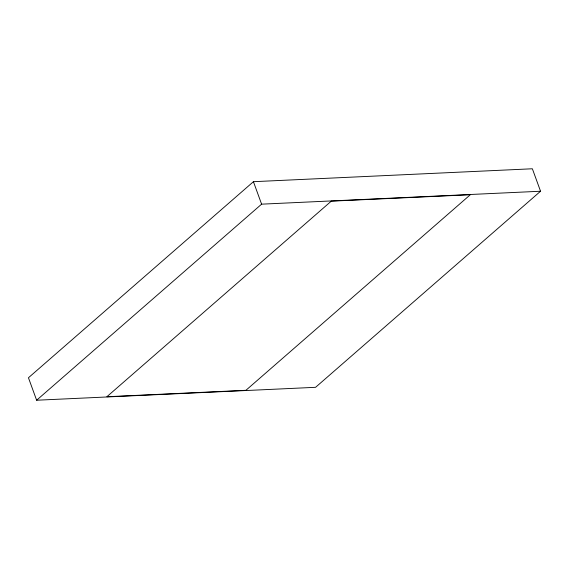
<?xml version="1.0" encoding="UTF-8"?>
<svg xmlns="http://www.w3.org/2000/svg" width="569" height="569" viewBox="0 0 569 569"><rect width="100%" height="100%" fill="white"/><g stroke="black" fill="none" stroke-linecap="round" stroke-linejoin="round"><path stroke-width="0.85" d="M253.425 181.689L28.45 377.759L36.629 400.227L315.575 387.311L540.55 191.241L532.371 168.773L253.425 181.689L261.605 204.164L36.629 400.227M261.605 204.164L540.55 191.241M331.258 201.177L106.858 396.742L245.922 390.298L470.321 194.733L331.258 201.177"/></g></svg>
